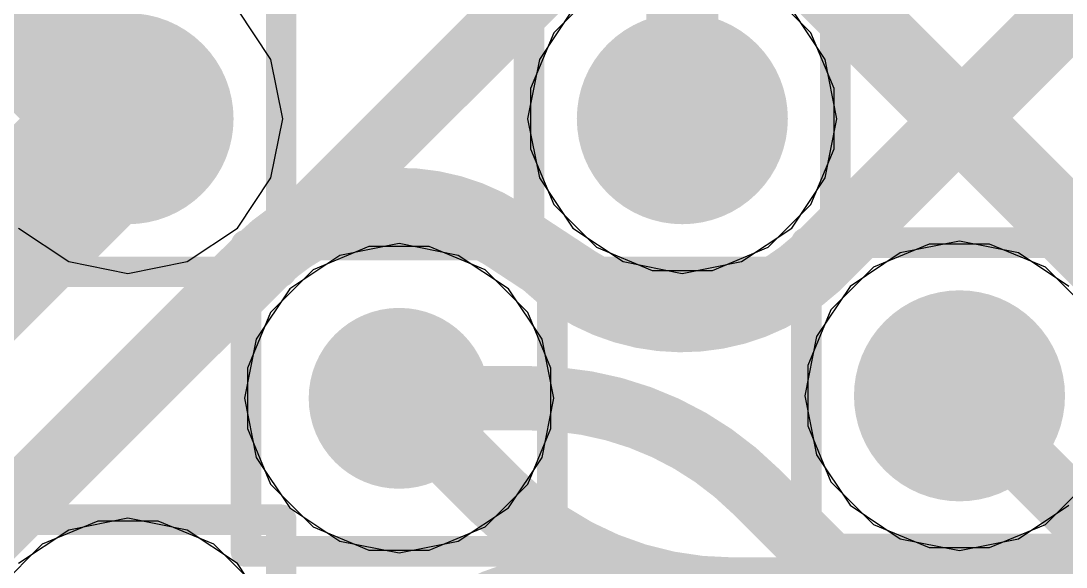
# Model space of a CAD drawing. Header units: inches. Extents: x -6 to 284, y -12 to 154.
# Drawn here: x 60.205 to 61.939, y 7.532 to 8.438 of the extents above; entities that cross this region are included whole.
import ezdxf

# ---------------------------------------------------------------- set-up
doc = ezdxf.new("R2010")
doc.units = ezdxf.units.IN
for name, color, linetype in [('Bottom Layer', 5, 'Continuous'), ('Drill Drawing', 1, 'Continuous'), ('GND-1', 16, 'Continuous'), ('GND-2', 90, 'Continuous'), ('GND-3', 216, 'Continuous'), ('GND-4', 54, 'Continuous'), ('PWR-1', 156, 'Continuous'), ('PWR-2', 130, 'Continuous'), ('Signal L1', 76, 'Continuous'), ('Signal L2', 6, 'Continuous'), ('Top Layer', 1, 'Continuous'), ('Top Paste', 8, 'Continuous'), ('Top Solder', 216, 'Continuous'), ('Via Holes', 16, 'Continuous')]:
    doc.layers.add(name, color=color, linetype=linetype)

# ---------------------------------------------------------------- blocks, each defined once
blk = doc.blocks.new('BGA_565_15_5_14_4__132')
at = {"layer": 'Top Layer'}
h = blk.add_hatch(color=1, dxfattribs=at)
edge = h.paths.add_edge_path()
edge.add_arc((-4.87499914, 5.52500038), 0.12499848, 0, 360)
h = blk.add_hatch(color=1, dxfattribs=at)
edge = h.paths.add_edge_path()
edge.add_arc((-4.87499914, 4.87499914), 0.12499848, 0, 360)
h = blk.add_hatch(color=1, dxfattribs=at)
edge = h.paths.add_edge_path()
edge.add_arc((-4.22500044, 4.22500044), 0.12499848, 0, 360)
at = {"layer": 'Top Paste'}
h = blk.add_hatch(color=8, dxfattribs=at)
edge = h.paths.add_edge_path()
edge.add_arc((-4.87499914, 5.52500038), 0.12499848, 0, 360)
h = blk.add_hatch(color=8, dxfattribs=at)
edge = h.paths.add_edge_path()
edge.add_arc((-4.87499914, 4.87499914), 0.12499848, 0, 360)
h = blk.add_hatch(color=8, dxfattribs=at)
edge = h.paths.add_edge_path()
edge.add_arc((-4.22500044, 4.22500044), 0.12499848, 0, 360)
at = {"layer": 'Top Solder'}
h = blk.add_hatch(color=216, dxfattribs=at)
edge = h.paths.add_edge_path()
edge.add_arc((-4.87499914, 5.52500038), 0.17499838, 0, 360)
h = blk.add_hatch(color=216, dxfattribs=at)
edge = h.paths.add_edge_path()
edge.add_arc((-4.87499914, 4.87499914), 0.17499838, 0, 360)
h = blk.add_hatch(color=216, dxfattribs=at)
edge = h.paths.add_edge_path()
edge.add_arc((-4.22500044, 4.22500044), 0.17499838, 0, 360)

msp = doc.modelspace()

# ---------------------------------------------------------------- hatches: boundary and pattern name
at = {"layer": 'Bottom Layer'}
h = msp.add_hatch(color=5, dxfattribs=at)
edge = h.paths.add_edge_path()
edge.add_arc((60.38287644, 8.2759804), 0.1499997, 0, 360)
h = msp.add_hatch(color=5, dxfattribs=at)
edge = h.paths.add_edge_path()
edge.add_arc((61.30211768, 8.2759804), 0.1499997, 0, 360)
h = msp.add_hatch(color=5, dxfattribs=at)
edge = h.paths.add_edge_path()
edge.add_arc((60.8325428, 7.812171319999999), 0.1499997, 0, 360)
h = msp.add_hatch(color=5, dxfattribs=at)
edge = h.paths.add_edge_path()
edge.add_arc((61.76173576, 7.81635978), 0.1499997, 0, 360)
at = {"layer": 'GND-1'}
h = msp.add_hatch(color=16, dxfattribs=at)
edge = h.paths.add_edge_path()
edge.add_arc((60.38287644, 8.2759804), 0.1499997, 0, 360)
h = msp.add_hatch(color=16, dxfattribs=at)
edge = h.paths.add_edge_path()
edge.add_arc((61.30211768, 8.2759804), 0.1499997, 0, 360)
h = msp.add_hatch(color=16, dxfattribs=at)
edge = h.paths.add_edge_path()
edge.add_arc((60.8325428, 7.812171319999999), 0.1499997, 0, 360)
h = msp.add_hatch(color=16, dxfattribs=at)
edge = h.paths.add_edge_path()
edge.add_arc((61.76173576, 7.81635978), 0.1499997, 0, 360)
at = {"layer": 'GND-2'}
h = msp.add_hatch(color=90, dxfattribs=at)
edge = h.paths.add_edge_path()
edge.add_arc((60.38287644, 8.2759804), 0.1499997, 0, 360)
h = msp.add_hatch(color=90, dxfattribs=at)
edge = h.paths.add_edge_path()
edge.add_arc((61.30211768, 8.2759804), 0.1499997, 0, 360)
h = msp.add_hatch(color=90, dxfattribs=at)
edge = h.paths.add_edge_path()
edge.add_arc((60.8325428, 7.812171319999999), 0.1499997, 0, 360)
h = msp.add_hatch(color=90, dxfattribs=at)
edge = h.paths.add_edge_path()
edge.add_arc((61.76173576, 7.81635978), 0.1499997, 0, 360)
at = {"layer": 'GND-3'}
h = msp.add_hatch(color=216, dxfattribs=at)
edge = h.paths.add_edge_path()
edge.add_arc((60.38287644, 8.2759804), 0.1499997, 0, 360)
h = msp.add_hatch(color=216, dxfattribs=at)
edge = h.paths.add_edge_path()
edge.add_arc((61.30211768, 8.2759804), 0.1499997, 0, 360)
h = msp.add_hatch(color=216, dxfattribs=at)
edge = h.paths.add_edge_path()
edge.add_arc((60.8325428, 7.812171319999999), 0.1499997, 0, 360)
h = msp.add_hatch(color=216, dxfattribs=at)
edge = h.paths.add_edge_path()
edge.add_arc((61.76173576, 7.81635978), 0.1499997, 0, 360)
at = {"layer": 'GND-4'}
h = msp.add_hatch(color=54, dxfattribs=at)
edge = h.paths.add_edge_path()
edge.add_arc((60.38287644, 8.2759804), 0.1499997, 0, 360)
h = msp.add_hatch(color=54, dxfattribs=at)
edge = h.paths.add_edge_path()
edge.add_arc((61.30211768, 8.2759804), 0.1499997, 0, 360)
h = msp.add_hatch(color=54, dxfattribs=at)
edge = h.paths.add_edge_path()
edge.add_arc((60.8325428, 7.812171319999999), 0.1499997, 0, 360)
h = msp.add_hatch(color=54, dxfattribs=at)
edge = h.paths.add_edge_path()
edge.add_arc((61.76173576, 7.81635978), 0.1499997, 0, 360)
at = {"layer": 'PWR-1'}
h = msp.add_hatch(color=156, dxfattribs=at)
edge = h.paths.add_edge_path()
edge.add_arc((60.38287644, 8.2759804), 0.1499997, 0, 360)
h = msp.add_hatch(color=156, dxfattribs=at)
edge = h.paths.add_edge_path()
edge.add_arc((61.30211768, 8.2759804), 0.1499997, 0, 360)
h = msp.add_hatch(color=156, dxfattribs=at)
edge = h.paths.add_edge_path()
edge.add_arc((60.8325428, 7.812171319999999), 0.1499997, 0, 360)
h = msp.add_hatch(color=156, dxfattribs=at)
edge = h.paths.add_edge_path()
edge.add_arc((61.76173576, 7.81635978), 0.1499997, 0, 360)
at = {"layer": 'PWR-2'}
h = msp.add_hatch(color=130, dxfattribs=at)
edge = h.paths.add_edge_path()
edge.add_arc((60.38287644, 8.2759804), 0.1499997, 0, 360)
h = msp.add_hatch(color=130, dxfattribs=at)
edge = h.paths.add_edge_path()
edge.add_arc((61.30211768, 8.2759804), 0.1499997, 0, 360)
h = msp.add_hatch(color=130, dxfattribs=at)
edge = h.paths.add_edge_path()
edge.add_arc((60.8325428, 7.812171319999999), 0.1499997, 0, 360)
h = msp.add_hatch(color=130, dxfattribs=at)
edge = h.paths.add_edge_path()
edge.add_arc((61.76173576, 7.81635978), 0.1499997, 0, 360)
at = {"layer": 'Signal L1'}
h = msp.add_hatch(color=76, dxfattribs=at)
edge = h.paths.add_edge_path()
edge.add_arc((60.38287644, 8.2759804), 0.1499997, 0, 360)
h = msp.add_hatch(color=76, dxfattribs=at)
edge = h.paths.add_edge_path()
edge.add_arc((61.30211768, 8.2759804), 0.1499997, 0, 360)
h = msp.add_hatch(color=76, dxfattribs=at)
edge = h.paths.add_edge_path()
edge.add_arc((60.8325428, 7.812171319999999), 0.1499997, 0, 360)
h = msp.add_hatch(color=76, dxfattribs=at)
edge = h.paths.add_edge_path()
edge.add_arc((61.76173576, 7.81635978), 0.1499997, 0, 360)
at = {"layer": 'Signal L2'}
h = msp.add_hatch(color=6, dxfattribs=at)
edge = h.paths.add_edge_path()
edge.add_arc((60.38287644, 8.2759804), 0.1499997, 0, 360)
h = msp.add_hatch(color=6, dxfattribs=at)
edge = h.paths.add_edge_path()
edge.add_arc((61.30211768, 8.2759804), 0.1499997, 0, 360)
h = msp.add_hatch(color=6, dxfattribs=at)
edge = h.paths.add_edge_path()
edge.add_arc((60.8325428, 7.812171319999999), 0.1499997, 0, 360)
h = msp.add_hatch(color=6, dxfattribs=at)
edge = h.paths.add_edge_path()
edge.add_arc((61.76173576, 7.81635978), 0.1499997, 0, 360)
at = {"layer": 'Top Layer'}
h = msp.add_hatch(color=1, dxfattribs=at)
edge = h.paths.add_edge_path()
edge.add_arc((60.38287644, 8.2759804), 0.1499997, 0, 360)
h = msp.add_hatch(color=1, dxfattribs=at)
edge = h.paths.add_edge_path()
edge.add_arc((61.30211768, 8.2759804), 0.1499997, 0, 360)
h = msp.add_hatch(color=1, dxfattribs=at)
edge = h.paths.add_edge_path()
edge.add_arc((60.8325428, 7.812171319999999), 0.1499997, 0, 360)
h = msp.add_hatch(color=1, dxfattribs=at)
edge = h.paths.add_edge_path()
edge.add_arc((61.76173576, 7.81635978), 0.1499997, 0, 360)
at = {"layer": 'Via Holes'}
h = msp.add_hatch(color=7, dxfattribs=at)
edge = h.paths.add_edge_path()
edge.add_arc((60.38287644, 8.2759804), 0.07499858, 0, 360)
h = msp.add_hatch(color=7, dxfattribs=at)
edge = h.paths.add_edge_path()
edge.add_arc((61.30211768, 8.2759804), 0.07499858, 0, 360)
h = msp.add_hatch(color=7, dxfattribs=at)
edge = h.paths.add_edge_path()
edge.add_arc((60.8325428, 7.812171319999999), 0.07499858, 0, 360)
h = msp.add_hatch(color=7, dxfattribs=at)
edge = h.paths.add_edge_path()
edge.add_arc((61.76173576, 7.81635978), 0.07499858, 0, 360)

# ---------------------------------------------------------------- linework, layer by layer
at = {"layer": 'Bottom Layer'}
for points in [[(61.48846986, 8.54905834, 0.10668, 0.10668, 0), (61.93060765999999, 8.106920539999999, 0.10668, 0.10668, 0)], [(59.51692694, 6.945927179999999, 0.10668, 0.10668, 0), (61.09960348, 8.52860372, 0.10668, 0.10668, 0)], [(62.29463284, 7.956133439999999, 0.10668, 0.10668, -0.1989153074893297), (61.93060003999999, 8.10691546, 0.10668, 0.10668, 0)], [(61.76175861999999, 7.816380099999999, 0.10668, 0.10668, 0), (62.29035294, 7.287785779999999, 0.10668, 0.10668, 0)]]:
    msp.add_lwpolyline(points, format="xyseb", dxfattribs=at)
for points in [[(61.90393004, 8.10691546, 0.05333999999999999, 0.05333999999999999, 1), (61.95727004, 8.10691546, 0.05333999999999999, 0.05333999999999999, 1)], [(61.90393766, 8.106920539999999, 0.05333999999999999, 0.05333999999999999, 1), (61.95727766, 8.106920539999999, 0.05333999999999999, 0.05333999999999999, 1)], [(61.73508862, 7.816380099999999, 0.05333999999999999, 0.05333999999999999, 1), (61.78842862, 7.816380099999999, 0.05333999999999999, 0.05333999999999999, 1)]]:
    msp.add_lwpolyline(points, format="xyseb", close=True, dxfattribs=at)
at = {"layer": 'Drill Drawing'}
for points in [[(60.63687644, 8.021980399999999, 0.0508, 0.0508, 0), (60.63687644, 8.5299804, 0.0508, 0.0508, 0)], [(61.04811768, 8.021980399999999, 0.0508, 0.0508, 0), (61.04811768, 8.5299804, 0.0508, 0.0508, 0)], [(61.55611768, 8.021980399999999, 0.0508, 0.0508, 0), (61.55611768, 8.5299804, 0.0508, 0.0508, 0)], [(61.50773576, 8.070359779999999, 0.0508, 0.0508, 0), (62.01573575999999, 8.070359779999999, 0.0508, 0.0508, 0)], [(61.50773576, 7.56235978, 0.0508, 0.0508, 0), (61.50773576, 8.070359779999999, 0.0508, 0.0508, 0)], [(60.57854279999999, 8.06617132, 0.0508, 0.0508, 0), (61.0865428, 8.06617132, 0.0508, 0.0508, 0)], [(60.57854279999999, 7.55817132, 0.0508, 0.0508, 0), (60.57854279999999, 8.06617132, 0.0508, 0.0508, 0)], [(61.0865428, 7.55817132, 0.0508, 0.0508, 0), (61.0865428, 8.06617132, 0.0508, 0.0508, 0)], [(60.12887644, 8.021980399999999, 0.0508, 0.0508, 0), (60.63687644, 8.021980399999999, 0.0508, 0.0508, 0)], [(61.04811768, 8.021980399999999, 0.0508, 0.0508, 0), (61.55611768, 8.021980399999999, 0.0508, 0.0508, 0)], [(60.12887644, 7.61073916, 0.0508, 0.0508, 0), (60.63687644, 7.61073916, 0.0508, 0.0508, 0)], [(60.63687644, 7.102739159999999, 0.0508, 0.0508, 0), (60.63687644, 7.61073916, 0.0508, 0.0508, 0)], [(60.57854279999999, 7.55817132, 0.0508, 0.0508, 0), (61.0865428, 7.55817132, 0.0508, 0.0508, 0)], [(61.50773576, 7.56235978, 0.0508, 0.0508, 0), (62.01573575999999, 7.56235978, 0.0508, 0.0508, 0)]]:
    msp.add_lwpolyline(points, format="xyseb", dxfattribs=at)
for points in [[(61.49503576, 8.070359779999999, 0.0254, 0.0254, 1), (61.52043576, 8.070359779999999, 0.0254, 0.0254, 1)], [(61.49503576, 8.070359779999999, 0.0254, 0.0254, 1), (61.52043576, 8.070359779999999, 0.0254, 0.0254, 1)], [(60.5658428, 8.06617132, 0.0254, 0.0254, 1), (60.5912428, 8.06617132, 0.0254, 0.0254, 1)], [(60.5658428, 8.06617132, 0.0254, 0.0254, 1), (60.5912428, 8.06617132, 0.0254, 0.0254, 1)], [(61.07384279999999, 8.06617132, 0.0254, 0.0254, 1), (61.0992428, 8.06617132, 0.0254, 0.0254, 1)], [(61.07384279999999, 8.06617132, 0.0254, 0.0254, 1), (61.0992428, 8.06617132, 0.0254, 0.0254, 1)], [(60.62417644, 8.021980399999999, 0.0254, 0.0254, 1), (60.64957643999999, 8.021980399999999, 0.0254, 0.0254, 1)], [(60.62417644, 8.021980399999999, 0.0254, 0.0254, 1), (60.64957643999999, 8.021980399999999, 0.0254, 0.0254, 1)], [(61.03541767999999, 8.021980399999999, 0.0254, 0.0254, 1), (61.06081768, 8.021980399999999, 0.0254, 0.0254, 1)], [(61.03541767999999, 8.021980399999999, 0.0254, 0.0254, 1), (61.06081768, 8.021980399999999, 0.0254, 0.0254, 1)], [(61.54341767999999, 8.021980399999999, 0.0254, 0.0254, 1), (61.56881768, 8.021980399999999, 0.0254, 0.0254, 1)], [(61.54341767999999, 8.021980399999999, 0.0254, 0.0254, 1), (61.56881768, 8.021980399999999, 0.0254, 0.0254, 1)], [(60.62417644, 7.61073916, 0.0254, 0.0254, 1), (60.64957643999999, 7.61073916, 0.0254, 0.0254, 1)], [(60.62417644, 7.61073916, 0.0254, 0.0254, 1), (60.64957643999999, 7.61073916, 0.0254, 0.0254, 1)], [(60.5658428, 7.55817132, 0.0254, 0.0254, 1), (60.5912428, 7.55817132, 0.0254, 0.0254, 1)], [(60.5658428, 7.55817132, 0.0254, 0.0254, 1), (60.5912428, 7.55817132, 0.0254, 0.0254, 1)], [(61.07384279999999, 7.55817132, 0.0254, 0.0254, 1), (61.0992428, 7.55817132, 0.0254, 0.0254, 1)], [(61.07384279999999, 7.55817132, 0.0254, 0.0254, 1), (61.0992428, 7.55817132, 0.0254, 0.0254, 1)], [(61.49503576, 7.56235978, 0.0254, 0.0254, 1), (61.52043576, 7.56235978, 0.0254, 0.0254, 1)], [(61.49503576, 7.56235978, 0.0254, 0.0254, 1), (61.52043576, 7.56235978, 0.0254, 0.0254, 1)]]:
    msp.add_lwpolyline(points, format="xyseb", close=True, dxfattribs=at)
at = {"layer": 'GND-1'}
for p, q in [((61.15959828, 8.4892769), (61.08882118, 8.4184998)), ((61.51541417999999, 8.4184998), (61.44463707999999, 8.4892769)), ((61.08882118, 8.4184998), (61.05051798, 8.326026019999999)), ((61.55371738, 8.326026019999999), (61.51541417999999, 8.4184998)), ((61.05051798, 8.326026019999999), (61.05051798, 8.22593478)), ((61.55371738, 8.22593478), (61.55371738, 8.326026019999999)), ((61.05051798, 8.22593478), (61.08882118, 8.133461)), ((61.51541417999999, 8.133461), (61.55371738, 8.22593478)), ((61.08882118, 8.133461), (61.15959828, 8.0626839)), ((61.44463707999999, 8.0626839), (61.51541417999999, 8.133461)), ((60.78249718, 8.063771019999999), (60.6900234, 8.02546782)), ((60.88258842, 8.063771019999999), (60.78249718, 8.063771019999999)), ((60.9750622, 8.02546782), (60.88258842, 8.063771019999999)), ((61.15959828, 8.0626839), (61.25207205999999, 8.0243807)), ((61.3521633, 8.0243807), (61.44463707999999, 8.0626839)), ((61.71169014, 8.067959479999999), (61.61921636, 8.029656280000001)), ((61.81178138, 8.067959479999999), (61.71169014, 8.067959479999999)), ((61.90425516, 8.029656280000001), (61.81178138, 8.067959479999999)), ((60.6900234, 8.02546782), (60.6192463, 7.954690719999999)), ((61.04583929999999, 7.954690719999999), (60.9750622, 8.02546782)), ((61.61921636, 8.029656280000001), (61.54843925999999, 7.958879179999999)), ((61.97503226, 7.958879179999999), (61.90425516, 8.029656280000001)), ((61.25207205999999, 8.0243807), (61.3521633, 8.0243807)), ((61.54843925999999, 7.958879179999999), (61.51013606, 7.8664054)), ((60.6192463, 7.954690719999999), (60.58094309999999, 7.862216939999999)), ((61.0841425, 7.862216939999999), (61.04583929999999, 7.954690719999999)), ((60.58094309999999, 7.862216939999999), (60.58094309999999, 7.7621257)), ((61.0841425, 7.7621257), (61.0841425, 7.862216939999999)), ((61.51013606, 7.8664054), (61.51013606, 7.766314159999999)), ((61.51013606, 7.766314159999999), (61.54843925999999, 7.67384038)), ((60.58094309999999, 7.7621257), (60.6192463, 7.66965192)), ((61.04583929999999, 7.66965192), (61.0841425, 7.7621257)), ((60.6192463, 7.66965192), (60.6900234, 7.59887482)), ((60.9750622, 7.59887482), (61.04583929999999, 7.66965192)), ((61.54843925999999, 7.67384038), (61.61921636, 7.60306328)), ((61.90425516, 7.60306328), (61.97503226, 7.67384038)), ((60.33283082, 7.60833886), (60.24035703999999, 7.570035659999999)), ((60.43292206, 7.60833886), (60.33283082, 7.60833886)), ((60.52539583999999, 7.570035659999999), (60.43292206, 7.60833886)), ((60.6900234, 7.59887482), (60.78249718, 7.560571619999999)), ((60.88258842, 7.560571619999999), (60.9750622, 7.59887482)), ((61.61921636, 7.60306328), (61.71169014, 7.56476008)), ((61.81178138, 7.56476008), (61.90425516, 7.60306328)), ((60.24035703999999, 7.570035659999999), (60.16957993999999, 7.49925856)), ((60.59617294, 7.49925856), (60.52539583999999, 7.570035659999999)), ((60.78249718, 7.560571619999999), (60.88258842, 7.560571619999999)), ((61.71169014, 7.56476008), (61.81178138, 7.56476008))]:
    msp.add_line(p, q, dxfattribs=at)
at = {"layer": 'GND-2'}
for p, q in [((61.15959828, 8.4892769), (61.08882118, 8.4184998)), ((61.51541417999999, 8.4184998), (61.44463707999999, 8.4892769)), ((61.08882118, 8.4184998), (61.05051798, 8.326026019999999)), ((61.55371738, 8.326026019999999), (61.51541417999999, 8.4184998)), ((61.05051798, 8.326026019999999), (61.05051798, 8.22593478)), ((61.55371738, 8.22593478), (61.55371738, 8.326026019999999)), ((61.05051798, 8.22593478), (61.08882118, 8.133461)), ((61.51541417999999, 8.133461), (61.55371738, 8.22593478)), ((61.08882118, 8.133461), (61.15959828, 8.0626839)), ((61.44463707999999, 8.0626839), (61.51541417999999, 8.133461)), ((60.78249718, 8.063771019999999), (60.6900234, 8.02546782)), ((60.88258842, 8.063771019999999), (60.78249718, 8.063771019999999)), ((60.9750622, 8.02546782), (60.88258842, 8.063771019999999)), ((61.15959828, 8.0626839), (61.25207205999999, 8.0243807)), ((61.3521633, 8.0243807), (61.44463707999999, 8.0626839)), ((61.71169014, 8.067959479999999), (61.61921636, 8.029656280000001)), ((61.81178138, 8.067959479999999), (61.71169014, 8.067959479999999)), ((61.90425516, 8.029656280000001), (61.81178138, 8.067959479999999)), ((60.6900234, 8.02546782), (60.6192463, 7.954690719999999)), ((61.04583929999999, 7.954690719999999), (60.9750622, 8.02546782)), ((61.61921636, 8.029656280000001), (61.54843925999999, 7.958879179999999)), ((61.97503226, 7.958879179999999), (61.90425516, 8.029656280000001)), ((61.25207205999999, 8.0243807), (61.3521633, 8.0243807)), ((61.54843925999999, 7.958879179999999), (61.51013606, 7.8664054)), ((60.6192463, 7.954690719999999), (60.58094309999999, 7.862216939999999)), ((61.0841425, 7.862216939999999), (61.04583929999999, 7.954690719999999)), ((60.58094309999999, 7.862216939999999), (60.58094309999999, 7.7621257)), ((61.0841425, 7.7621257), (61.0841425, 7.862216939999999)), ((61.51013606, 7.8664054), (61.51013606, 7.766314159999999)), ((61.51013606, 7.766314159999999), (61.54843925999999, 7.67384038)), ((60.58094309999999, 7.7621257), (60.6192463, 7.66965192)), ((61.04583929999999, 7.66965192), (61.0841425, 7.7621257)), ((60.6192463, 7.66965192), (60.6900234, 7.59887482)), ((60.9750622, 7.59887482), (61.04583929999999, 7.66965192)), ((61.54843925999999, 7.67384038), (61.61921636, 7.60306328)), ((61.90425516, 7.60306328), (61.97503226, 7.67384038)), ((60.33283082, 7.60833886), (60.24035703999999, 7.570035659999999)), ((60.43292206, 7.60833886), (60.33283082, 7.60833886)), ((60.52539583999999, 7.570035659999999), (60.43292206, 7.60833886)), ((60.6900234, 7.59887482), (60.78249718, 7.560571619999999)), ((60.88258842, 7.560571619999999), (60.9750622, 7.59887482)), ((61.61921636, 7.60306328), (61.71169014, 7.56476008)), ((61.81178138, 7.56476008), (61.90425516, 7.60306328)), ((60.24035703999999, 7.570035659999999), (60.16957993999999, 7.49925856)), ((60.59617294, 7.49925856), (60.52539583999999, 7.570035659999999)), ((60.78249718, 7.560571619999999), (60.88258842, 7.560571619999999)), ((61.71169014, 7.56476008), (61.81178138, 7.56476008))]:
    msp.add_line(p, q, dxfattribs=at)
at = {"layer": 'GND-3'}
for p, q in [((61.15959828, 8.4892769), (61.08882118, 8.4184998)), ((61.51541417999999, 8.4184998), (61.44463707999999, 8.4892769)), ((61.08882118, 8.4184998), (61.05051798, 8.326026019999999)), ((61.55371738, 8.326026019999999), (61.51541417999999, 8.4184998)), ((61.05051798, 8.326026019999999), (61.05051798, 8.22593478)), ((61.55371738, 8.22593478), (61.55371738, 8.326026019999999)), ((61.05051798, 8.22593478), (61.08882118, 8.133461)), ((61.51541417999999, 8.133461), (61.55371738, 8.22593478)), ((61.08882118, 8.133461), (61.15959828, 8.0626839)), ((61.44463707999999, 8.0626839), (61.51541417999999, 8.133461)), ((60.78249718, 8.063771019999999), (60.6900234, 8.02546782)), ((60.88258842, 8.063771019999999), (60.78249718, 8.063771019999999)), ((60.9750622, 8.02546782), (60.88258842, 8.063771019999999)), ((61.15959828, 8.0626839), (61.25207205999999, 8.0243807)), ((61.3521633, 8.0243807), (61.44463707999999, 8.0626839)), ((61.71169014, 8.067959479999999), (61.61921636, 8.029656280000001)), ((61.81178138, 8.067959479999999), (61.71169014, 8.067959479999999)), ((61.90425516, 8.029656280000001), (61.81178138, 8.067959479999999)), ((60.6900234, 8.02546782), (60.6192463, 7.954690719999999)), ((61.04583929999999, 7.954690719999999), (60.9750622, 8.02546782)), ((61.61921636, 8.029656280000001), (61.54843925999999, 7.958879179999999)), ((61.97503226, 7.958879179999999), (61.90425516, 8.029656280000001)), ((61.25207205999999, 8.0243807), (61.3521633, 8.0243807)), ((61.54843925999999, 7.958879179999999), (61.51013606, 7.8664054)), ((60.6192463, 7.954690719999999), (60.58094309999999, 7.862216939999999)), ((61.0841425, 7.862216939999999), (61.04583929999999, 7.954690719999999)), ((60.58094309999999, 7.862216939999999), (60.58094309999999, 7.7621257)), ((61.0841425, 7.7621257), (61.0841425, 7.862216939999999)), ((61.51013606, 7.8664054), (61.51013606, 7.766314159999999)), ((61.51013606, 7.766314159999999), (61.54843925999999, 7.67384038)), ((60.58094309999999, 7.7621257), (60.6192463, 7.66965192)), ((61.04583929999999, 7.66965192), (61.0841425, 7.7621257)), ((60.6192463, 7.66965192), (60.6900234, 7.59887482)), ((60.9750622, 7.59887482), (61.04583929999999, 7.66965192)), ((61.54843925999999, 7.67384038), (61.61921636, 7.60306328)), ((61.90425516, 7.60306328), (61.97503226, 7.67384038)), ((60.33283082, 7.60833886), (60.24035703999999, 7.570035659999999)), ((60.43292206, 7.60833886), (60.33283082, 7.60833886)), ((60.52539583999999, 7.570035659999999), (60.43292206, 7.60833886)), ((60.6900234, 7.59887482), (60.78249718, 7.560571619999999)), ((60.88258842, 7.560571619999999), (60.9750622, 7.59887482)), ((61.61921636, 7.60306328), (61.71169014, 7.56476008)), ((61.81178138, 7.56476008), (61.90425516, 7.60306328)), ((60.24035703999999, 7.570035659999999), (60.16957993999999, 7.49925856)), ((60.59617294, 7.49925856), (60.52539583999999, 7.570035659999999)), ((60.78249718, 7.560571619999999), (60.88258842, 7.560571619999999)), ((61.71169014, 7.56476008), (61.81178138, 7.56476008))]:
    msp.add_line(p, q, dxfattribs=at)
at = {"layer": 'GND-4'}
for p, q in [((61.15959828, 8.4892769), (61.08882118, 8.4184998)), ((61.51541417999999, 8.4184998), (61.44463707999999, 8.4892769)), ((61.08882118, 8.4184998), (61.05051798, 8.326026019999999)), ((61.55371738, 8.326026019999999), (61.51541417999999, 8.4184998)), ((61.05051798, 8.326026019999999), (61.05051798, 8.22593478)), ((61.55371738, 8.22593478), (61.55371738, 8.326026019999999)), ((61.05051798, 8.22593478), (61.08882118, 8.133461)), ((61.51541417999999, 8.133461), (61.55371738, 8.22593478)), ((61.08882118, 8.133461), (61.15959828, 8.0626839)), ((61.44463707999999, 8.0626839), (61.51541417999999, 8.133461)), ((60.78249718, 8.063771019999999), (60.6900234, 8.02546782)), ((60.88258842, 8.063771019999999), (60.78249718, 8.063771019999999)), ((60.9750622, 8.02546782), (60.88258842, 8.063771019999999)), ((61.15959828, 8.0626839), (61.25207205999999, 8.0243807)), ((61.3521633, 8.0243807), (61.44463707999999, 8.0626839)), ((61.71169014, 8.067959479999999), (61.61921636, 8.029656280000001)), ((61.81178138, 8.067959479999999), (61.71169014, 8.067959479999999)), ((61.90425516, 8.029656280000001), (61.81178138, 8.067959479999999)), ((60.6900234, 8.02546782), (60.6192463, 7.954690719999999)), ((61.04583929999999, 7.954690719999999), (60.9750622, 8.02546782)), ((61.61921636, 8.029656280000001), (61.54843925999999, 7.958879179999999)), ((61.97503226, 7.958879179999999), (61.90425516, 8.029656280000001)), ((61.25207205999999, 8.0243807), (61.3521633, 8.0243807)), ((61.54843925999999, 7.958879179999999), (61.51013606, 7.8664054)), ((60.6192463, 7.954690719999999), (60.58094309999999, 7.862216939999999)), ((61.0841425, 7.862216939999999), (61.04583929999999, 7.954690719999999)), ((60.58094309999999, 7.862216939999999), (60.58094309999999, 7.7621257)), ((61.0841425, 7.7621257), (61.0841425, 7.862216939999999)), ((61.51013606, 7.8664054), (61.51013606, 7.766314159999999)), ((61.51013606, 7.766314159999999), (61.54843925999999, 7.67384038)), ((60.58094309999999, 7.7621257), (60.6192463, 7.66965192)), ((61.04583929999999, 7.66965192), (61.0841425, 7.7621257)), ((60.6192463, 7.66965192), (60.6900234, 7.59887482)), ((60.9750622, 7.59887482), (61.04583929999999, 7.66965192)), ((61.54843925999999, 7.67384038), (61.61921636, 7.60306328)), ((61.90425516, 7.60306328), (61.97503226, 7.67384038)), ((60.33283082, 7.60833886), (60.24035703999999, 7.570035659999999)), ((60.43292206, 7.60833886), (60.33283082, 7.60833886)), ((60.52539583999999, 7.570035659999999), (60.43292206, 7.60833886)), ((60.6900234, 7.59887482), (60.78249718, 7.560571619999999)), ((60.88258842, 7.560571619999999), (60.9750622, 7.59887482)), ((61.61921636, 7.60306328), (61.71169014, 7.56476008)), ((61.81178138, 7.56476008), (61.90425516, 7.60306328)), ((60.24035703999999, 7.570035659999999), (60.16957993999999, 7.49925856)), ((60.59617294, 7.49925856), (60.52539583999999, 7.570035659999999)), ((60.78249718, 7.560571619999999), (60.88258842, 7.560571619999999)), ((61.71169014, 7.56476008), (61.81178138, 7.56476008))]:
    msp.add_line(p, q, dxfattribs=at)
at = {"layer": 'PWR-1'}
for p, q in [((60.61987876, 8.37414886), (60.56427054, 8.4573745)), ((61.12072357999999, 8.4573745), (61.06511535999999, 8.37414886)), ((61.53912, 8.37414886), (61.48351178, 8.4573745)), ((60.63940628, 8.2759804), (60.61987876, 8.37414886)), ((61.06511535999999, 8.37414886), (61.04558784, 8.2759804)), ((61.55864751999999, 8.2759804), (61.53912, 8.37414886)), ((60.61987876, 8.17781194), (60.63940628, 8.2759804)), ((61.04558784, 8.2759804), (61.06511535999999, 8.17781194)), ((61.53912, 8.17781194), (61.55864751999999, 8.2759804)), ((60.56427054, 8.0945863), (60.61987876, 8.17781194)), ((61.06511535999999, 8.17781194), (61.12072357999999, 8.0945863)), ((61.48351178, 8.0945863), (61.53912, 8.17781194)), ((60.20148234, 8.0945863), (60.28470797999999, 8.03897808)), ((60.48104489999999, 8.03897808), (60.56427054, 8.0945863)), ((61.12072357999999, 8.0945863), (61.20394921999999, 8.03897808)), ((61.40028614, 8.03897808), (61.48351178, 8.0945863)), ((60.8325428, 8.06870116), (60.73437434, 8.04917364)), ((60.93071126, 8.04917364), (60.8325428, 8.06870116)), ((61.76173576, 8.07288962), (61.6635673, 8.0533621)), ((61.85990422, 8.0533621), (61.76173576, 8.07288962)), ((60.73437434, 8.04917364), (60.65114869999999, 7.99356542)), ((61.0139369, 7.99356542), (60.93071126, 8.04917364)), ((61.6635673, 8.0533621), (61.58034166, 7.997753879999999)), ((61.94312986, 7.997753879999999), (61.85990422, 8.0533621)), ((60.28470797999999, 8.03897808), (60.38287644, 8.01945056)), ((60.38287644, 8.01945056), (60.48104489999999, 8.03897808)), ((61.20394921999999, 8.03897808), (61.30211768, 8.01945056)), ((61.30211768, 8.01945056), (61.40028614, 8.03897808)), ((60.65114869999999, 7.99356542), (60.59554047999999, 7.910339779999999)), ((61.06954512, 7.910339779999999), (61.0139369, 7.99356542)), ((61.58034166, 7.997753879999999), (61.52473344, 7.914528239999999)), ((60.59554047999999, 7.910339779999999), (60.57601295999999, 7.812171319999999)), ((61.08907264, 7.812171319999999), (61.06954512, 7.910339779999999)), ((61.52473344, 7.914528239999999), (61.50520591999999, 7.81635978)), ((60.57601295999999, 7.812171319999999), (60.59554047999999, 7.71400286)), ((61.06954512, 7.71400286), (61.08907264, 7.812171319999999)), ((61.50520591999999, 7.81635978), (61.52473344, 7.71819132)), ((60.59554047999999, 7.71400286), (60.65114869999999, 7.630777219999999)), ((61.0139369, 7.630777219999999), (61.06954512, 7.71400286)), ((61.52473344, 7.71819132), (61.58034166, 7.63496568)), ((60.65114869999999, 7.630777219999999), (60.73437434, 7.575168999999999)), ((60.93071126, 7.575168999999999), (61.0139369, 7.630777219999999)), ((61.58034166, 7.63496568), (61.6635673, 7.57935746)), ((61.85990422, 7.57935746), (61.94312986, 7.63496568)), ((60.38287644, 7.613268999999999), (60.28470797999999, 7.59374148)), ((60.48104489999999, 7.59374148), (60.38287644, 7.613268999999999)), ((60.28470797999999, 7.59374148), (60.20148234, 7.53813326)), ((60.56427054, 7.53813326), (60.48104489999999, 7.59374148)), ((60.73437434, 7.575168999999999), (60.8325428, 7.55564148)), ((60.8325428, 7.55564148), (60.93071126, 7.575168999999999)), ((61.6635673, 7.57935746), (61.76173576, 7.559829939999999)), ((61.76173576, 7.559829939999999), (61.85990422, 7.57935746)), ((60.61987876, 7.454907619999999), (60.56427054, 7.53813326))]:
    msp.add_line(p, q, dxfattribs=at)
at = {"layer": 'PWR-2'}
for p, q in [((60.61987876, 8.37414886), (60.56427054, 8.4573745)), ((61.12072357999999, 8.4573745), (61.06511535999999, 8.37414886)), ((61.53912, 8.37414886), (61.48351178, 8.4573745)), ((60.63940628, 8.2759804), (60.61987876, 8.37414886)), ((61.06511535999999, 8.37414886), (61.04558784, 8.2759804)), ((61.55864751999999, 8.2759804), (61.53912, 8.37414886)), ((60.61987876, 8.17781194), (60.63940628, 8.2759804)), ((61.04558784, 8.2759804), (61.06511535999999, 8.17781194)), ((61.53912, 8.17781194), (61.55864751999999, 8.2759804)), ((60.56427054, 8.0945863), (60.61987876, 8.17781194)), ((61.06511535999999, 8.17781194), (61.12072357999999, 8.0945863)), ((61.48351178, 8.0945863), (61.53912, 8.17781194)), ((60.20148234, 8.0945863), (60.28470797999999, 8.03897808)), ((60.48104489999999, 8.03897808), (60.56427054, 8.0945863)), ((61.12072357999999, 8.0945863), (61.20394921999999, 8.03897808)), ((61.40028614, 8.03897808), (61.48351178, 8.0945863)), ((60.8325428, 8.06870116), (60.73437434, 8.04917364)), ((60.93071126, 8.04917364), (60.8325428, 8.06870116)), ((61.76173576, 8.07288962), (61.6635673, 8.0533621)), ((61.85990422, 8.0533621), (61.76173576, 8.07288962)), ((60.73437434, 8.04917364), (60.65114869999999, 7.99356542)), ((61.0139369, 7.99356542), (60.93071126, 8.04917364)), ((61.6635673, 8.0533621), (61.58034166, 7.997753879999999)), ((61.94312986, 7.997753879999999), (61.85990422, 8.0533621)), ((60.28470797999999, 8.03897808), (60.38287644, 8.01945056)), ((60.38287644, 8.01945056), (60.48104489999999, 8.03897808)), ((61.20394921999999, 8.03897808), (61.30211768, 8.01945056)), ((61.30211768, 8.01945056), (61.40028614, 8.03897808)), ((60.65114869999999, 7.99356542), (60.59554047999999, 7.910339779999999)), ((61.06954512, 7.910339779999999), (61.0139369, 7.99356542)), ((61.58034166, 7.997753879999999), (61.52473344, 7.914528239999999)), ((60.59554047999999, 7.910339779999999), (60.57601295999999, 7.812171319999999)), ((61.08907264, 7.812171319999999), (61.06954512, 7.910339779999999)), ((61.52473344, 7.914528239999999), (61.50520591999999, 7.81635978)), ((60.57601295999999, 7.812171319999999), (60.59554047999999, 7.71400286)), ((61.06954512, 7.71400286), (61.08907264, 7.812171319999999)), ((61.50520591999999, 7.81635978), (61.52473344, 7.71819132)), ((60.59554047999999, 7.71400286), (60.65114869999999, 7.630777219999999)), ((61.0139369, 7.630777219999999), (61.06954512, 7.71400286)), ((61.52473344, 7.71819132), (61.58034166, 7.63496568)), ((60.65114869999999, 7.630777219999999), (60.73437434, 7.575168999999999)), ((60.93071126, 7.575168999999999), (61.0139369, 7.630777219999999)), ((61.58034166, 7.63496568), (61.6635673, 7.57935746)), ((61.85990422, 7.57935746), (61.94312986, 7.63496568)), ((60.38287644, 7.613268999999999), (60.28470797999999, 7.59374148)), ((60.48104489999999, 7.59374148), (60.38287644, 7.613268999999999)), ((60.28470797999999, 7.59374148), (60.20148234, 7.53813326)), ((60.56427054, 7.53813326), (60.48104489999999, 7.59374148)), ((60.73437434, 7.575168999999999), (60.8325428, 7.55564148)), ((60.8325428, 7.55564148), (60.93071126, 7.575168999999999)), ((61.6635673, 7.57935746), (61.76173576, 7.559829939999999)), ((61.76173576, 7.559829939999999), (61.85990422, 7.57935746)), ((60.61987876, 7.454907619999999), (60.56427054, 7.53813326))]:
    msp.add_line(p, q, dxfattribs=at)
at = {"layer": 'Signal L1'}
for points in [[(60.88218709999999, 7.395184599999999, 0.11938, 0.11938, -0.1985931745549121), (61.12333469999999, 7.49489738, 0.11938, 0.11938, 0)], [(61.12333469999999, 7.49489738, 0.11938, 0.11938, -0.1985931745549935), (61.3644823, 7.395184599999999, 0.11938, 0.11938, 0)]]:
    msp.add_lwpolyline(points, format="xyseb", dxfattribs=at)
msp.add_lwpolyline([(61.0934897, 7.49489738, 0.05969, 0.05969, 1), (61.1531797, 7.49489738, 0.05969, 0.05969, 1)], format="xyseb", close=True, dxfattribs=at)
msp.add_lwpolyline([(61.0934897, 7.49489738, 0.05969, 0.05969, 1), (61.1531797, 7.49489738, 0.05969, 0.05969, 1)], format="xyseb", close=True, dxfattribs=at)
at = {"layer": 'Signal L2'}
for points in [[(61.52393841999999, 8.035447479999998, 0.11938, 0.11938, 0), (62.48095199999999, 8.99246106, 0.11938, 0.11938, 0)], [(61.30214054, 8.27600072, 0.11938, 0.11938, 0), (61.30214054, 8.57068136, 0.11938, 0.11938, 0)], [(60.6759772, 8.09436786, 0.11938, 0.11938, -0.2744536657234918), (61.00530598, 8.08475396, 0.11938, 0.11938, 0)], [(60.6046159, 8.0406367, 0.11938, 0.11938, -0.06953328333506169), (60.6759772, 8.09436786, 0.11938, 0.11938, 0)], [(61.00530598, 8.08475396, 0.11938, 0.11938, 0), (61.00584191999999, 8.084411059999999, 0.11938, 0.11938, 0)], [(61.00584191999999, 8.084411059999999, 0.11938, 0.11938, -0.003537824676271488), (61.00967732, 8.081932019999998, 0.11938, 0.11938, 0)], [(61.00967732, 8.081932019999998, 0.11938, 0.11938, 0), (61.07443716, 8.03940734, 0.11938, 0.11938, 0)], [(60.39647052, 7.83298408, 0.11938, 0.11938, 0), (60.6046159, 8.0406367, 0.11938, 0.11938, 0)], [(61.07443716, 8.03940734, 0.11938, 0.11938, 0), (61.12498062, 8.00621716, 0.11938, 0.11938, 0)], [(61.52329833999999, 8.03492678, 0.11938, 0.11938, -0.3964249505524549), (61.07443716, 8.03940734, 0.11938, 0.11938, 0)], [(61.40907199999999, 7.9714979, 0.11938, 0.11938, -0.2338349326856625), (61.12498315999999, 8.0062197, 0.11938, 0.11938, 0)], [(59.58999511999999, 7.02651122, 0.11938, 0.11938, 0), (60.39574916, 7.832265259999999, 0.11938, 0.11938, 0)], [(60.39574916, 7.832265259999999, 0.11938, 0.11938, -0.0001706533807783211), (60.39616571999999, 7.83268182, 0.11938, 0.11938, 0)], [(60.39616571999999, 7.83268182, 0.11938, 0.11938, -0.0001246799039479471), (60.39647052, 7.83298408, 0.11938, 0.11938, 0)], [(60.8325428, 7.812171319999999, 0.11938, 0.11938, 0), (60.99426968, 7.650444439999999, 0.11938, 0.11938, 0)], [(60.9947472, 7.64996692, 0.11938, 0.11938, -0.0003054532538862343), (60.99426968, 7.650444439999999, 0.11938, 0.11938, 0)], [(61.38470578, 7.4887201, 0.11938, 0.11938, -0.1985948478146414), (60.9947472, 7.64996692, 0.11938, 0.11938, 0)], [(61.38470578, 7.4887201, 0.11938, 0.11938, 0), (62.08941862, 7.4887201, 0.11938, 0.11938, 0)]]:
    msp.add_lwpolyline(points, format="xyseb", dxfattribs=at)
for points in [[(61.27229554, 8.27600072, 0.05969, 0.05969, 1), (61.33198554, 8.27600072, 0.05969, 0.05969, 1)], [(60.6461322, 8.09436786, 0.05969, 0.05969, 1), (60.7058222, 8.09436786, 0.05969, 0.05969, 1)], [(60.6461322, 8.09436786, 0.05969, 0.05969, 1), (60.7058222, 8.09436786, 0.05969, 0.05969, 1)], [(60.97546097999999, 8.08475396, 0.05969, 0.05969, 1), (61.03515098, 8.08475396, 0.05969, 0.05969, 1)], [(60.97546097999999, 8.08475396, 0.05969, 0.05969, 1), (61.03515098, 8.08475396, 0.05969, 0.05969, 1)], [(60.97599691999999, 8.084411059999999, 0.05969, 0.05969, 1), (61.03568692, 8.084411059999999, 0.05969, 0.05969, 1)], [(60.97599691999999, 8.084411059999999, 0.05969, 0.05969, 1), (61.03568692, 8.084411059999999, 0.05969, 0.05969, 1)], [(60.97983232, 8.081932019999998, 0.05969, 0.05969, 1), (61.03952232, 8.081932019999998, 0.05969, 0.05969, 1)], [(60.97983232, 8.081932019999998, 0.05969, 0.05969, 1), (61.03952232, 8.081932019999998, 0.05969, 0.05969, 1)], [(60.5747709, 8.0406367, 0.05969, 0.05969, 1), (60.63446089999999, 8.0406367, 0.05969, 0.05969, 1)], [(60.5747709, 8.0406367, 0.05969, 0.05969, 1), (60.63446089999999, 8.0406367, 0.05969, 0.05969, 1)], [(61.04459216, 8.03940734, 0.05969, 0.05969, 1), (61.10428216, 8.03940734, 0.05969, 0.05969, 1)], [(61.04459216, 8.03940734, 0.05969, 0.05969, 1), (61.10428216, 8.03940734, 0.05969, 0.05969, 1)], [(61.04459216, 8.03940734, 0.05969, 0.05969, 1), (61.10428216, 8.03940734, 0.05969, 0.05969, 1)], [(61.49409342, 8.035447479999998, 0.05969, 0.05969, 1), (61.55378341999999, 8.035447479999998, 0.05969, 0.05969, 1)], [(61.49345333999999, 8.03492678, 0.05969, 0.05969, 1), (61.55314333999999, 8.03492678, 0.05969, 0.05969, 1)], [(61.09513562, 8.00621716, 0.05969, 0.05969, 1), (61.15482562, 8.00621716, 0.05969, 0.05969, 1)], [(61.09513816, 8.0062197, 0.05969, 0.05969, 1), (61.15482816, 8.0062197, 0.05969, 0.05969, 1)], [(61.37922699999999, 7.9714979, 0.05969, 0.05969, 1), (61.438917, 7.9714979, 0.05969, 0.05969, 1)], [(60.36590416, 7.832265259999999, 0.05969, 0.05969, 1), (60.42559416, 7.832265259999999, 0.05969, 0.05969, 1)], [(60.36590416, 7.832265259999999, 0.05969, 0.05969, 1), (60.42559416, 7.832265259999999, 0.05969, 0.05969, 1)], [(60.36632072, 7.83268182, 0.05969, 0.05969, 1), (60.42601071999999, 7.83268182, 0.05969, 0.05969, 1)], [(60.36632072, 7.83268182, 0.05969, 0.05969, 1), (60.42601071999999, 7.83268182, 0.05969, 0.05969, 1)], [(60.36662551999999, 7.83298408, 0.05969, 0.05969, 1), (60.42631552, 7.83298408, 0.05969, 0.05969, 1)], [(60.36662551999999, 7.83298408, 0.05969, 0.05969, 1), (60.42631552, 7.83298408, 0.05969, 0.05969, 1)], [(60.80269779999999, 7.812171319999999, 0.05969, 0.05969, 1), (60.8623878, 7.812171319999999, 0.05969, 0.05969, 1)], [(60.96442467999999, 7.650444439999999, 0.05969, 0.05969, 1), (61.02411468, 7.650444439999999, 0.05969, 0.05969, 1)], [(60.96442467999999, 7.650444439999999, 0.05969, 0.05969, 1), (61.02411468, 7.650444439999999, 0.05969, 0.05969, 1)], [(60.96490219999999, 7.64996692, 0.05969, 0.05969, 1), (61.0245922, 7.64996692, 0.05969, 0.05969, 1)], [(60.96490219999999, 7.64996692, 0.05969, 0.05969, 1), (61.0245922, 7.64996692, 0.05969, 0.05969, 1)], [(61.35486078, 7.4887201, 0.05969, 0.05969, 1), (61.41455077999999, 7.4887201, 0.05969, 0.05969, 1)], [(61.35486078, 7.4887201, 0.05969, 0.05969, 1), (61.41455077999999, 7.4887201, 0.05969, 0.05969, 1)]]:
    msp.add_lwpolyline(points, format="xyseb", close=True, dxfattribs=at)
at = {"layer": 'Top Layer'}
for points in [[(60.92135136, 9.11616922, 0.127, 0.127, 0), (62.2685445, 7.76898116, 0.127, 0.127, 0)], [(59.92325582, 8.735601019999999, 0.254, 0.254, 0), (60.38287644, 8.2759804, 0.254, 0.254, 0)], [(59.92325582, 7.81635978, 0.254, 0.254, 0), (60.38287644, 8.2759804, 0.254, 0.254, 0)], [(60.8325428, 7.812171319999999, 0.10668, 0.10668, 0), (61.05243314, 7.812171319999999, 0.10668, 0.10668, 0)], [(61.05243568, 7.812171319999999, 0.10668, 0.10668, -0.1989128880211655), (61.4237913, 7.658348919999999, 0.10668, 0.10668, 0)], [(61.4237913, 7.658348919999999, 0.10668, 0.10668, 0), (62.00327451999999, 7.078865699999999, 0.10668, 0.10668, 0)]]:
    msp.add_lwpolyline(points, format="xyseb", dxfattribs=at)
for points in [[(60.31937644, 8.2759804, 0.127, 0.127, 1), (60.44637643999999, 8.2759804, 0.127, 0.127, 1)], [(60.31937644, 8.2759804, 0.127, 0.127, 1), (60.44637643999999, 8.2759804, 0.127, 0.127, 1)], [(60.8058728, 7.812171319999999, 0.05333999999999999, 0.05333999999999999, 1), (60.85921279999999, 7.812171319999999, 0.05333999999999999, 0.05333999999999999, 1)], [(61.02576314, 7.812171319999999, 0.05333999999999999, 0.05333999999999999, 1), (61.07910314, 7.812171319999999, 0.05333999999999999, 0.05333999999999999, 1)], [(61.02576568, 7.812171319999999, 0.05333999999999999, 0.05333999999999999, 1), (61.07910568, 7.812171319999999, 0.05333999999999999, 0.05333999999999999, 1)], [(61.39712129999999, 7.658348919999999, 0.05333999999999999, 0.05333999999999999, 1), (61.45046129999999, 7.658348919999999, 0.05333999999999999, 0.05333999999999999, 1)], [(61.39712129999999, 7.658348919999999, 0.05333999999999999, 0.05333999999999999, 1), (61.45046129999999, 7.658348919999999, 0.05333999999999999, 0.05333999999999999, 1)]]:
    msp.add_lwpolyline(points, format="xyseb", close=True, dxfattribs=at)

# ---------------------------------------------------------------- block references
at = {"rotation": 225}
msp.add_blockref('BGA_565_15_5_14_4__132', (54.40792014, 8.2759296), dxfattribs=at)

doc.saveas('drawing.dxf')
